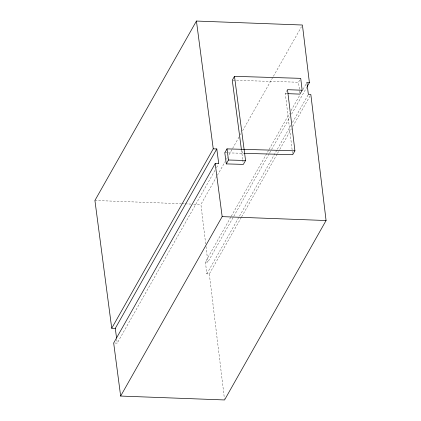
<?xml version="1.0" encoding="UTF-8"?>
<svg xmlns="http://www.w3.org/2000/svg" width="421" height="421" viewBox="0 0 421 421"><rect width="100%" height="100%" fill="white"/><g stroke="black" fill="none" stroke-linecap="round" stroke-linejoin="round"><path stroke-width="0.32" stroke-dasharray="2.1 1.58" d="M114.859 343.047L117.227 343.115L215.184 169.973M216.478 167.69L218.094 164.832M205.69 243.943L200.912 204.443L217.073 175.873M217.399 175.304L225.156 161.59M226.451 159.301L227.419 157.586M229.035 154.733L232.271 149.018M232.592 148.445L239.06 137.014M240.354 134.731L240.996 133.589M242.617 130.731L301.457 26.733M241.891 153.26L243.464 150.481M292.553 153.407L285.312 93.573L287.511 89.678M299.805 92.867L298.521 82.242L300.089 79.464M241.328 217.383L209.321 273.955L206.843 273.861L205.406 261.983L230.945 216.841M231.271 216.268L268.772 149.987M269.098 149.413L289.464 113.412M291.079 110.555L300.131 94.557M303.041 89.415L306.92 82.558M205.406 261.983L207.885 262.078L233.423 216.931M233.744 216.362L269.308 153.507M269.635 152.934L271.25 150.076M271.571 149.508L290.001 116.933M291.616 114.075L306.809 87.221M206.843 273.861L239.175 216.72M239.496 216.147L276.997 149.86M277.323 149.292L290.9 125.29M292.516 122.432L308.361 94.436M241.649 216.81L277.213 153.954M277.534 153.381L279.476 149.955M279.797 149.381L291.437 128.81M292.732 126.526L310.514 95.099M232.934 80.243L298.521 82.242M224.809 152.776L243.848 153.318M285.312 93.573L287.222 93.641M94.92 200.475L181.283 203.711M181.935 203.732L184.556 203.832M185.208 203.859L191.097 204.08M193.713 204.174L200.912 204.443M241.465 150.002L242.707 159.443M242.785 160.064L243.112 162.538M116.722 339.268L117.227 343.115M206.001 246.532L207.885 262.078M209.321 273.955L224.409 398.645"/><path stroke-width="0.63" d="M307.135 86.647L309.398 82.648L302.425 25.018L196.433 21.05L94.92 200.475L111.733 328.269L115.286 328.369L216.799 148.945L213.247 148.845L111.733 328.269M287.859 93.667L299.957 94.12L302.157 90.231L300.72 78.348L234.486 76.333L232.281 80.222L241.38 149.35M216.799 148.945L218.741 163.69L215.189 163.585L113.675 343.015L120.653 396.061L224.567 399.95L326.08 220.525L310.835 94.525L308.361 94.436L306.92 82.558L309.398 82.648M302.157 90.231L287.511 89.678L294.911 150.818L227.014 148.881L224.809 152.776L226.277 163.901L243.359 164.39L245.559 160.501L234.486 76.333M226.277 163.901L228.477 160.012L227.014 148.881M120.653 396.061L222.167 216.631L215.189 163.585M294.911 150.818L292.706 154.707L244.501 153.333M228.477 160.012L245.559 160.501M222.167 216.631L326.08 220.525M196.433 21.05L213.247 148.845M115.286 328.369L116.554 337.989"/></g></svg>
